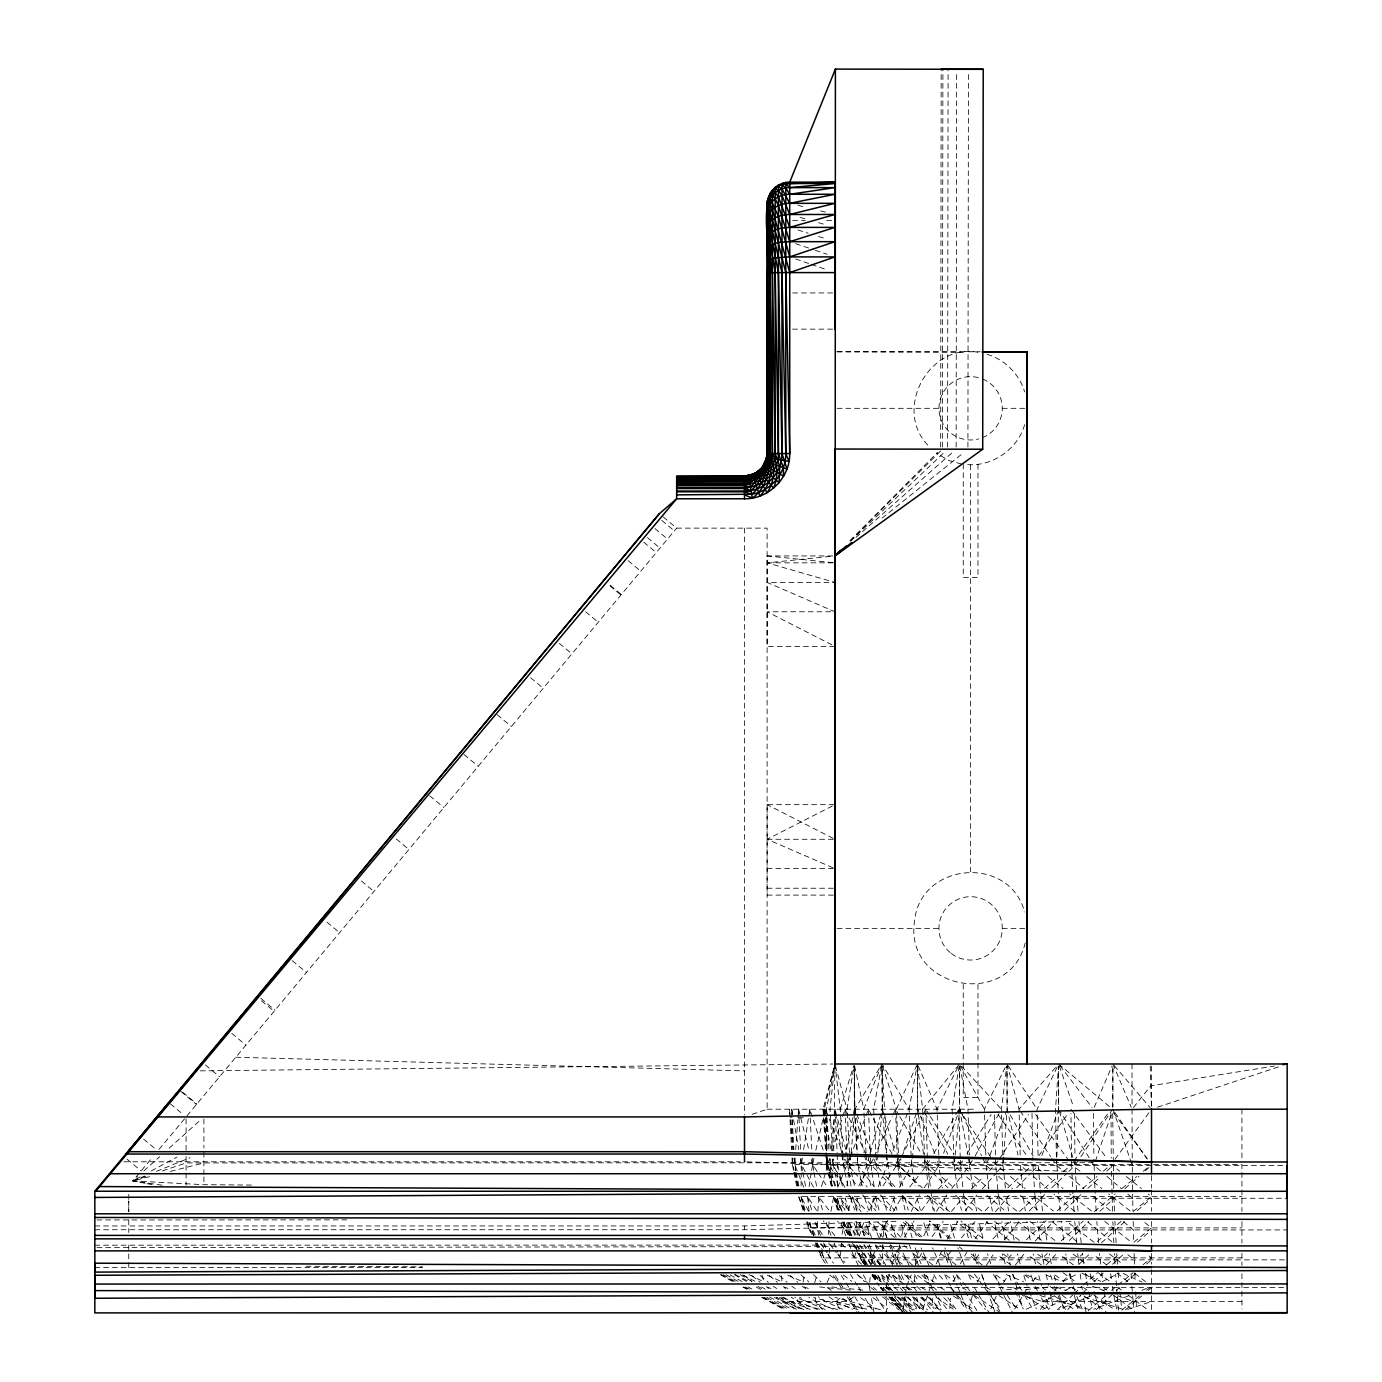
<?xml version="1.0" encoding="UTF-8"?>
<svg xmlns="http://www.w3.org/2000/svg" width="1382" height="1382" viewBox="0 0 1382 1382"><rect width="100%" height="100%" fill="white"/><g stroke="black" fill="none" stroke-linecap="round" stroke-linejoin="round"><path stroke-width="0.75" stroke-dasharray="5 3.75" d="M128.751 1211.738L128.751 1201.476M128.751 1199.438L128.751 1193.288M752.033 1114.358L767.114 1109.21L767.114 528.131L676.662 528.131L660.924 515.02M940.658 447.06L941.177 69.29M942.386 447.06L942.904 69.29M947.586 447.06L948.104 69.29M956.137 447.06L956.655 73.592M967.918 447.06L968.437 73.592M831.187 1185.929L826.453 1165.389L826.471 1152.899M833.709 1150.826L834.953 1063.985L826.54 1109.21L826.471 1150.826L823.085 1109.21L834.953 1063.985L840.256 1109.21L842.726 1152.899M1112.648 1107.068L1112.89 1066.144L1112.976 1107.068M801.094 1185.911L801.249 1173.042M801.284 1170.899L801.042 1158.099M837.527 1185.929L837.285 1154.989M856.564 1221.481L856.339 1229.928L857.928 1235.905M856.84 1210.926L857.168 1198.263L861.211 1210.131M837.907 1185.929L833.277 1165.389L833.467 1159.152M882.943 1244.888L882.355 1259.866L883.426 1263.822M883.288 1236.337L883.547 1229.928L886.017 1221.999M1058.042 1187.984L1056.764 1159.152M1056.85 1157.062L1058.664 1109.21L1058.629 1066.144M817.47 1221.636L817.194 1227.89L818.973 1235.888M817.919 1211.219L818.541 1196.622L829.926 1211.427M914.314 1281.2L914.677 1274.809M915.281 1264.133L915.523 1259.866L919.617 1247.877M795.065 1158.099L795.393 1170.502M795.687 1149.599L797.811 1119.835M797.967 1117.71L798.571 1109.21L808.902 1150.152M1003.608 1157.062L1003.004 1165.389L1005.388 1187.984M1003.764 1154.989L1007.115 1109.21L1006.994 1066.144L1007.115 1109.21L1017.964 1154.989M843.676 1263.373L840.308 1257.879L841.431 1242.884M842.07 1234.316L844.488 1222.016M949.745 1308.529L950.557 1298.061M846.993 1185.929L851.001 1154.989M851.174 1152.899L854.75 1109.21L854.266 1066.144M830.444 1159.152L829.874 1165.389L832.465 1185.929M831.187 1150.826L834.953 1109.21L846.769 1152.899M957.329 1187.984L954.167 1165.389L954.997 1157.062M955.187 1154.989L959.678 1109.21L959.471 1066.144L959.678 1109.21L967.97 1154.989M880.524 1185.929L876.516 1165.389L877.622 1154.989M877.829 1152.899L882.424 1109.21L881.992 1066.144L884.549 1109.21M869.658 1282.22L870.556 1274.1M871.662 1263.977L872.336 1257.879L876.758 1245.89M1002.727 1154.989L1001.466 1109.21L1006.735 1066.04M905.02 1296.437L902.601 1312.71L892.772 1296.852M905.331 1294.416L906.54 1286.279L911.274 1274.912M802.337 1158.099L801.37 1164.473L802.527 1170.502M803.633 1149.599L809.817 1109.21L823.223 1150.152M809.126 1186.585L811.286 1172.506M811.597 1170.502L813.946 1158.341M849.464 1152.899L847.028 1109.21L853.903 1066.04M959.125 1066.04L952.129 1109.21L953.805 1154.989M869.399 1221.481L868.432 1234.195M871.196 1210.926L873.338 1198.263L877.173 1210.131M881.595 1066.04L873.666 1109.21L875.894 1152.899M829.01 1221.636L828.319 1234.316M830.962 1211.219L833.692 1196.622L846.043 1210.684M803.063 1282.151L804.272 1275.862M899.837 1245.89L897.16 1259.866L897.609 1264.133M901.755 1235.905L902.895 1229.928L907.093 1220.617M847.926 1185.929L843.435 1165.389L844.644 1159.152M845.058 1157.062L854.318 1109.21L854.231 1063.985L854.888 1109.21L857.237 1152.899M932.418 1281.667L933.731 1275.707M936.34 1263.822L941.747 1250.503M858.377 1265.463L854.456 1257.879L857.134 1245.89M859.379 1235.888L863.888 1222.016M815.846 1150.152L825.348 1109.21L844.247 1156.579M826.73 1150.826L824.242 1109.21L834.953 1063.985L829.995 1109.21L832.43 1150.826M968.972 1308.858L973.429 1291.462M889.438 1274.1L886.207 1286.279L886.346 1294.416M892.116 1263.977L895.64 1254.13M860.744 1185.929L869.589 1154.989M870.159 1152.899L882.182 1109.21L881.992 1066.144M821.478 1186.585L825.572 1172.506M826.16 1170.502L829.822 1158.341M832.344 1150.152L844.989 1109.21L867.17 1156.855M814.689 1282.565L817.021 1275.033M840.256 1109.21L853.592 1066.04M889.732 1210.131L895.45 1194.618M848.323 1210.304L852.815 1196.622L867.395 1211.513M902.653 1185.929L898.974 1165.389L900.978 1159.377M903.655 1151.344L917.648 1109.21L917.389 1063.985L909.08 1109.21L892.737 1151.344M1095.339 1161.381L1111.629 1113.218M1024.615 424.689C1017.705 449.236 992.345 466.84 966.916 464.594M1025.219 942.99C1009.171 1009.706 903.707 989.08 914.573 920.982C920.205 862.005 1009.586 854.612 1024.615 911.982M923.021 1308.789L928.341 1293.137M929.015 1291.168L930.345 1287.264M923.694 1235.905L931.157 1220.617M935.718 1170.571L940.676 1161.381M943.612 1153.348L959.73 1109.21L981.566 1155.697M1041.924 1155.352L1058.059 1111.214M879.712 1237.892L883.409 1227.89L887.797 1220.531M988.769 1187.984L986.126 1165.389L989.149 1157.356M989.892 1155.352L1006.476 1111.214M953.615 1281.667L955.878 1275.707M960.386 1263.822L967.383 1251.056M849.671 1158.548L837.717 1187.173M850.414 1156.579L868.483 1109.21L893.532 1156.855M883.184 1175.063L889.628 1159.377M866.065 1152.899L863.767 1109.21L881.18 1065.954M915.212 1265.463L922.917 1250.831M878.261 1186.654L882.372 1176.998M827.127 1282.565L830.34 1275.033M990.79 1308.858L998.305 1291.462M1094.233 1107.241L1112.061 1065.954M873.286 1158.755L866.739 1171.625M874.132 1156.855L892.098 1116.829M892.962 1114.928L895.536 1109.21L898.732 1114.738M911.274 1211.306L919.462 1194.808M898.404 1152.899L896.365 1109.21L916.508 1065.885M869.347 1210.304L875.704 1196.622L890.854 1210.839M1038.055 1154.989L1037.087 1109.21L1057.731 1065.885M947.206 1239.274L957.951 1221.135M938.81 1154.989L937.013 1109.21L958.521 1065.885M985.815 1154.989L984.416 1109.21L1006.044 1065.885M900.477 1158.755L892.703 1171.625M901.444 1156.855L921.898 1116.829M922.882 1114.928L925.802 1109.21L929.153 1114.566M896.607 1252.265L900.425 1244.767M904.26 1237.253L914.038 1220.945M977.385 1282.064L981.341 1274.653M986.282 1265.411L993.002 1254.873M899.475 1187.311L905.521 1176.341M906.523 1174.527L911.567 1165.389L917.734 1109.21L917.389 1063.985L922.64 1109.21L924.558 1154.989M858.775 1185.911L865.737 1173.404M964.688 1171.971L974.051 1157.891M975.105 1156.026L1000.413 1111.093M929.671 1160.794L922.468 1170.899M933.835 1153.417L954.72 1116.587M955.774 1114.738L958.901 1109.21L962.459 1114.566M936.564 1211.306L946.722 1194.981M893.29 1211.34L902.066 1196.622L918.27 1210.839M1014.699 1309.134L1027.638 1287.609M962.615 1160.915L954.927 1170.606M967.003 1153.78L991.136 1114.566M975.07 1238.721L987.387 1221.584M932.021 1236.7L943.198 1221.308M998.011 1160.915L989.598 1170.606M999.186 1159.135L1028.433 1114.566M1068.891 1171.366L1075.11 1165.389L1079.808 1158.375M1080.983 1156.613L1112.631 1109.21L1113.771 1192.096M924.109 1187.881L934.56 1172.316M882.994 1185.911L891.476 1173.404M1003.505 1282.41L1008.238 1275.465M1015.338 1265.066L1024.373 1253.56M1038.832 1155.836L1067.37 1114.393M965.379 1210.58L976.815 1195.136M1074.039 1161.018L1108.502 1112.665M921.552 1210.511L931.572 1196.622L930.812 1190.593M1115.049 1159.291L1148.978 1112.665M1004.265 1239.896L1019.07 1221.999M1040.473 1309.359L1053.222 1292.619M1054.501 1290.961L1057.057 1287.609L1058.854 1293.397M951.075 1251.228L945.927 1257.879L948.328 1263.753M961.354 1237.892L974.949 1221.636M951.852 1188.399L963.409 1173.612M909.719 1186.983L921.207 1172.506M1133.378 1107.535L1150.809 1085.803L1274.377 1066.04M922.64 1109.21L959.453 1063.985L1001.466 1109.21M995.558 1211.599L1009.361 1195.275M1032.993 1281.079L1038.331 1274.549M1046.364 1264.755L1056.228 1253.871M145.11 1183.286L132.81 1180.884L152.763 1156.924M159.016 1149.427L676.662 528.131M951.455 1211.427L963.824 1196.622L963.15 1190.196M1035.343 1240.95L1054.086 1220.876M1020.158 1154.989L1019.052 1109.21L1057.213 1065.608M982.326 1188.866L996.111 1173.214M997.493 1171.642L1003.004 1165.389L1002.779 1157.062M978.888 1254.735L976.089 1257.879L978.197 1263.977M992.915 1238.946L1008.86 1221.93M938.43 1188.969L949.434 1176.721M1067.75 1309.566L1080.638 1295.452M1082.071 1293.88L1087.789 1287.609M1029.262 1210.926L1045.569 1193.772M985.228 1210.684L998.443 1196.622L995.679 1164.473L994.522 1113.46M1062.879 1281.442L1070.169 1273.738L1072.294 1282.151M1078.91 1264.478L1089.379 1254.165M1016.582 1187.794L1031.041 1172.869M1032.492 1171.366L1038.262 1165.389L1040.076 1187.984M1069.392 1240.397L1088.981 1221.291M850.051 540.69L937.635 452.26M971.408 1188.969L983.535 1176.721M1011.434 1254.891L1008.445 1257.879L1010.173 1263.977M1026.325 1239.879L1046.139 1220.772M850.085 540.915L942.386 449.219M1064.727 1210.321L1081.605 1193.979M1019.622 1211.513L1038.176 1193.823M1057.455 1309.773L1072.657 1295.089M1074.177 1293.621L1081.778 1286.279L1083.108 1294.416M1051.788 1187.794L1067.336 1172.869M1096.168 1309.756L1114.773 1292.032M1116.311 1290.563L1119.42 1287.609M850.586 541.122L944.459 452.173M1093.974 1281.77L1103.233 1272.995M1112.51 1264.236L1123.393 1254.424M1101.575 1242.746L1124.758 1221.653M1007.841 1187.864L1023.492 1173.249M1025.064 1171.781L1032.89 1164.473L1041.233 1171.176M1099.899 1211.219L1118.625 1194.152M1043.963 1264.219L1042.598 1257.879L1047.262 1253.595M1061.238 1240.742L1083.194 1221.083M1087.893 1188.261L1100.469 1176.825M1106.757 1171.107L1113.046 1165.389M162.074 1185.186L132.81 1180.884L137.544 1176.618M143.866 1170.934L159.656 1156.717M169.14 1148.2L200.736 1119.783M1057.213 1210.839L1076.198 1193.944M855.959 537.443L952.906 452.052M1044.533 1188.244L1057.265 1177.049M1063.622 1171.47L1071.586 1164.473L1070.998 1113.46M1124.896 1188.675L1138.975 1176.341M1145.246 1170.865L1151.5 1165.389M1137.334 1210.649L1151.5 1198.263M1137.438 1242.176L1151.5 1229.928M1105.237 1296.022L1086.097 1312.71L1083.436 1296.437M1111.629 1290.443L1114.825 1287.661M1083.333 1284.932L1097.394 1272.753M1106.775 1264.651L1119.403 1253.975M1125.829 1282.064L1135.451 1273.738M1146.68 1264.029L1151.5 1259.866M1078.91 1263.977L1078.133 1257.879L1082.901 1253.802M1097.204 1241.52L1121.458 1221.083M1125.345 1309.929L1141.687 1295.971M1148.235 1290.391L1151.5 1287.609M1094.406 1211.582L1115.291 1193.944M1082.572 1188.589L1096.928 1176.531M1103.32 1171.176L1111.283 1164.473L1119.662 1171.176M1121.873 1188.589L1136.695 1176.531M1143.277 1171.176L1148.2 1167.151M1133.136 1211.582L1151.5 1196.622L1148.148 1193.944M1133.845 1242.228L1151.5 1227.89L1143.277 1221.377M1118.09 1284.932L1133.119 1272.753M1143.139 1264.651L1151.5 1257.879L1146.49 1253.975M882.079 518.112L962.857 453.261M1121.873 1310.067L1139.977 1295.521M1146.559 1290.235L1149.859 1287.592M829.027 1296.852L835.92 1301.533L840.688 1297.733M853.523 1296.955L847.114 1301.533L784.043 1301.533L776.598 1297.733M251.386 1185.065L203.897 1184.702L132.81 1180.884L140.152 1176.911M151.174 1170.969L176.896 1157.114M1063.345 1281.373L1078.115 1273.444M767.114 868.622L834.953 868.622L767.114 839.271L834.953 804.67L767.114 804.67L767.114 895.104L834.953 895.104M1054.276 1295.832L1026.29 1309.272M1065.712 1290.132L1071.43 1287.281M1102.214 1281.615L1119.282 1273.15M1091.625 1295.625L1058.906 1309.514M1102.871 1290.563L1110.368 1287.178M1042.788 1309.272L1060.564 1301.533L1088.722 1309.359M1128.351 1295.936L1093.663 1309.22M1141.86 1290.339L1149.565 1287.126M149.532 1176.652L132.81 1180.884L144.661 1176.099M156.494 1171.314L190.077 1157.736M132.81 1180.884L146.613 1176.237M162.402 1170.917L186.086 1162.936L1093.317 1162.711M1157.58 1107.189L1281.097 1066.023M1127.591 1309.428L1151.5 1301.533M170.435 1171.383L203.897 1162.936M977.99 352.255C928.687 343.082 892.979 409.711 928.203 445.505M1028.847 1287.091L1003.798 1290.097L1001.466 1286.625M1048.005 1287.039L1021.54 1290.097L1019.501 1286.625M832.828 555.944L767.114 555.944L767.114 646.396L834.953 646.396L767.114 611.777L834.953 611.777L767.114 582.427L834.953 582.427L767.114 562.837L832.828 556.151M94.84 1225.955L744.501 1225.955L899.544 1221.308M798.33 1117.848L804.79 1117.693M94.84 1229.738L744.501 1229.738L1073.969 1221.36M200.269 1070.843L832.793 1064.019M96.999 1247.67L909.84 1246.46M792.646 220.602L805.412 220.602M826.678 220.602L833.07 220.602M792.646 292.949L833.07 292.949M792.56 329.141L832.845 329.141M837.077 351.771L980.149 351.771M837.077 408.312L938.948 408.312A31.648 31.648 0 0 0 978.802 438.889M1002.261 408.312L1025.064 408.312M767.114 562.837L834.953 562.837L767.114 555.944M767.114 839.271L834.953 839.271L767.114 804.67M767.114 888.229L834.953 888.229M837.077 928.358L938.948 928.358M1002.261 928.358L1025.064 928.358M767.114 1109.21L976.331 1109.21M123.879 1161.796L740.199 1161.796M792.024 1158.099L792.352 1164.473L1149.375 1164.473M1153.659 1164.473L1241.934 1164.473L1241.934 1211.427M825.71 1152.899L826.453 1165.389L1285.018 1165.389M803.063 1210.304L798.744 1196.622L1241.934 1196.622M838.39 1210.131L834.02 1198.263L1287.16 1198.263M96.947 1219.943L346.64 1219.857M806.76 1222.016L808.608 1227.89L1241.934 1227.89M842.744 1221.999L845.663 1229.928L1287.16 1229.928M94.84 1245.182L853.627 1245.096M1241.934 1257.879L821.806 1257.879L820.148 1254.13M856.339 1250.503L861.193 1259.866L1285.018 1259.866M94.84 1267.484L422.408 1267.484M883.184 1290.736L880.369 1287.609L1287.16 1287.609M1241.934 1301.533L1042.823 1301.533L1022.283 1295.521M837.077 351.788L963.237 352.255M306.165 1266.257L422.616 1266.845M235.838 1057.23L744.501 1070.895M746.66 1161.847L1067.509 1171.245M831.791 1286.953L863.128 1290.097L859.846 1287.592M819.647 1286.953L850.241 1290.097L846.803 1287.592M147.148 1183.683L153.298 1184.875M961.423 463.989L948.985 460.534L936.201 453.158M880.265 1309.67L834.883 1297.387M797.95 205.348L806.172 207.369M820.562 210.928L826.73 212.448M839.34 1308.996L835.92 1301.533L868.812 1309.67M857.963 1309.67L813.601 1297.387M837.665 1309.514L806.57 1301.533L794.736 1297.197M781.607 1297.145L790.763 1301.533L820.718 1309.514M800.005 217.406L806.172 219.168M818.507 222.692L824.674 224.454M1040.024 1295.521L1060.564 1301.533L1065.487 1309.514M1122.564 1309.186L1080.43 1295.746M797.95 229.982L808.228 233.23M818.507 236.477L824.674 238.43M795.617 243.664L813.324 249.624M815.276 250.28L827.075 254.253M986.99 354.293C1004.783 359.493 1019.432 374.142 1024.615 391.918M804.307 1287.022L808.384 1288.404M795.617 258.952L809.386 263.737M811.355 264.411L825.106 269.196M787.999 1288.404L782.091 1286.331L785.598 1288.508M1056.142 1287.057L1066.265 1290.667M771.07 1288.508L765.162 1286.331L768.824 1288.508M1104.27 1290.667L1092.73 1286.331L1094.665 1293.932M1117.744 1295.746L1133.154 1301.533L1134.536 1312.71M803.909 1309.514L784.043 1301.533L776.598 1297.197M1006.079 1274.549L1023.492 1281.615M783.456 1297.197L790.763 1301.533L810.267 1309.514M1026.187 1274.86L1042.149 1281.408M1045.794 1274.86L1061.531 1281.408M817.384 1309.514L798.278 1301.533L791.126 1297.197M825.227 1309.514L806.57 1301.533L799.573 1297.197M1081.899 1273.219L1100.867 1281.408M787.861 1275.206L803.65 1282.047M833.225 1309.272L815.622 1301.533L808.816 1297.197M1123.117 1273.478L1142.033 1282.047M842.502 1309.272L825.417 1301.533L818.299 1296.852M767.338 1275.206L782.385 1282.047M835.92 1301.533L852.469 1309.272M749.079 1274.67L763.935 1281.84M862.489 1308.996L847.114 1301.533L840.481 1296.852M742.583 1275.033L755.747 1281.615M735.086 1274.429L748.422 1281.373M720.316 1274.688L733.462 1281.874M742.86 1287.022L746.608 1289.078M761.637 1297.301L784.181 1309.635M721.249 1274.688L734.378 1281.874M743.758 1287.022L747.507 1289.078M762.501 1297.301L784.993 1309.635M723.149 1274.688L736.209 1281.874M745.554 1287.022L749.286 1289.078M764.211 1297.301L786.6 1309.635M725.982 1274.688L738.955 1281.874M748.232 1287.022L751.946 1289.078M766.768 1297.301L789.018 1309.635M730.059 1274.86L743.222 1282.22M769.549 1296.938L792.111 1309.566M734.447 1274.688L747.178 1281.874M756.265 1287.022L761.707 1290.097M774.438 1297.301L796.239 1309.635M740.061 1274.688L752.62 1281.874M761.586 1287.022L765.162 1289.078M779.5 1297.301L801.024 1309.635M757.958 1286.331L761.689 1288.508M773.212 1286.331L776.788 1288.508M796.395 1309.359L784.043 1301.533L781.642 1298.164M791.782 1286.331L795.186 1288.508M802.268 1286.331L805.827 1288.663M990.376 1289.89L986.903 1287.609L1000.568 1312.71M999.031 1295.59L1019.812 1309.29M966.018 1289.89L962.563 1287.609L978.249 1312.71M974.656 1295.59L998.841 1311.57M1013.559 1287.609L1017.152 1289.993M1026.118 1295.971L1045.846 1309.134M944.424 1289.993L940.866 1287.609L943.198 1290.961M953.321 1295.971L972.911 1309.134M1042.149 1287.609L1045.656 1289.993M1054.38 1295.971L1073.607 1309.134M925.577 1289.993L922.139 1287.609L924.679 1290.961M935.925 1297.162L953.183 1309.134M827.179 1287.506L832.171 1291.013M1075.628 1289.993L1072.277 1287.609L1073.797 1293.397M1084.024 1295.971L1105.825 1311.518M908.216 1287.471L911.602 1289.872M921.725 1297.093L941.971 1311.518M790.763 1301.533L801.18 1308.996M1083.54 1287.54L1087.029 1290.045M1094.043 1295.089L1113.322 1308.944M1037.623 1254.13L1051.115 1264.064M1063.052 1272.701L1074.971 1281.339M1010.778 1264.91L997.199 1254.649M1024.718 1274.999L1033.442 1281.304M982.222 1264.91L968.851 1254.649M996.146 1274.999L1004.852 1281.304M910.064 1290.114L906.609 1287.609L909.321 1290.961M920.447 1297.646L935.994 1308.944M1050.216 1286.538L1055.347 1290.287M1062.171 1295.262L1080.966 1308.979M829.649 1275.033L838.218 1281.304M860.537 1297.646L875.981 1308.944M1041.302 1264.91L1027.724 1254.649M1055.071 1274.999L1063.674 1281.304M956.05 1264.91L942.783 1254.424M969.767 1274.999L978.335 1281.304M902.204 1264.115L889.075 1253.595M917.458 1275.327L929.309 1284.051M1073.14 1254.13L1086.459 1264.064M1098.103 1272.701L1109.763 1281.339M887.9 1287.54L891.269 1290.045M901.409 1297.612L916.612 1308.944M1054.863 1240.38L1029.953 1221.377M1073.365 1264.91L1059.977 1254.649M1085.095 1273.738L1095.149 1281.304M1019.346 1240.38L994.625 1221.377M1118.09 1287.54L1121.424 1290.045M1128.109 1295.089L1146.49 1308.944M1103.51 1287.609L1106.844 1290.114M1113.495 1295.141L1131.772 1308.944M932.625 1264.91L919.652 1254.165M945.927 1274.999L954.236 1281.304M1094.026 1242.228L1066.818 1221.377M1109.452 1253.975L1122.979 1264.34M982.757 1238.324L960.922 1221.083M1003.315 1253.975L1008.445 1257.879L1007.685 1253.889M843.417 1275.033L851.623 1281.304M872.992 1297.646L887.78 1308.944M1134.726 1273.375L1146.473 1282.41M897.954 1290.252L894.534 1287.609L897.212 1290.736M906.488 1296.852L923.539 1310.067M1091.383 1210.943L1069.668 1193.944M1104.754 1221.377L1131.461 1242.228M1034.565 1190.196L1034.997 1196.622L1053.412 1210.943M1041.544 1240.328L1018.188 1221.653M1009.292 1240.328L986.212 1221.653M951.058 1238.324L929.602 1220.772M971.08 1253.975L976.089 1257.879L975.156 1253.889M1106.844 1265.152L1093.525 1254.649M1116.932 1273.064L1128.697 1282.323M1016.686 1210.943L998.443 1196.622L1000.447 1211.219M1076.993 1241.641L1050.856 1220.686M977.385 1239.032L956.551 1221.653M1130.113 1210.943L1108.64 1193.944M870.885 1287.592L874.219 1290.235M882.562 1296.852L899.267 1310.067M1079.998 1171.176L1071.586 1164.473L1071.862 1170.899M1086.736 1176.531L1101.903 1188.589M912.569 1265.152L896.711 1250.883M924.212 1274.394L934.215 1282.323M743.723 1275.033L751.635 1281.304M1126.365 1176.531L1141.446 1188.589M1047.936 1176.531L1062.983 1188.589M981.652 1210.943L963.824 1196.622L966.277 1211.219M858.412 1275.465L866.704 1282.116M873.338 1287.437L876.654 1290.097M884.946 1296.748L901.513 1310.05M751.86 1275.569L760.169 1282.289M1111.819 1241.641L1086.097 1220.686M1127.867 1254.649L1134.294 1259.866L1134.467 1264.133M949.607 1239.032L929.222 1221.291M959.229 1246.84L962.425 1249.449M920.257 1237.011L901.461 1220.772M941.125 1253.975L945.927 1257.879L943.198 1247.894M1003.868 1171.176L995.679 1164.473L993.295 1160.915M1010.415 1176.531L1025.168 1188.589M1074.833 1211.461L1053.948 1194.152M1020.348 1195.516L1039.575 1211.461M807.33 1308.996L798.278 1301.533L796.654 1297.733M760.186 1275.569L768.323 1282.289M1110.212 1210.649L1090.467 1194.152M1123.445 1221.653L1133.378 1229.928L1133.776 1242.746M986.869 1195.395L1004.921 1210.649M880.472 1264.651L869.364 1254.891M893.515 1275.465L904.916 1284.932M661.771 520.392L674.381 530.878M654.947 528.58L667.541 539.084M647.432 537.615L660.026 548.118M643.684 542.107L656.277 552.593M628.188 560.695L640.799 571.198M610.308 585.363L621.33 594.554M609.928 585.83L620.95 595.02M585.64 611.76L598.233 622.263M559.313 643.373L571.906 653.876M530.653 677.767L543.247 688.271M497.192 714.719L511.375 726.517M464.041 754.52L478.207 766.336M949.503 1211.582L931.572 1196.622L934.422 1211.219M429.681 795.756L443.847 807.554M396.306 839.012L408.899 849.515M361.358 880.956L373.952 891.459M326.998 922.191L339.609 932.677M292.258 960.68L306.441 972.496M260.853 998.391L275.018 1010.19M261.492 1000.81L274.085 1011.313M231.727 1033.339L245.892 1045.155M205.4 1064.935L219.565 1076.751M182.683 1092.195L196.866 1103.993M180.731 1091.348L196.469 1104.477M170.332 1103.821L182.942 1114.307M143.607 1139.096L154.629 1148.269M126.971 1159.066L141.137 1170.882M1058.629 1063.985L1111.007 1107.846M889.196 1290.252L886.069 1287.609L888.816 1290.736M897.056 1296.852L912.742 1310.067M968.35 1171.176L960.421 1164.473L958.192 1160.915M974.69 1176.531L988.942 1188.589M894.223 1264.029L880.559 1250.399M907.352 1275.12L915.558 1282.064M872.128 1274.342L880.23 1281.2M886.726 1286.677L891.58 1290.788M899.682 1297.646L914.279 1309.981M769.359 1275.569L777.323 1282.289M1051.84 1158.375L1056.522 1165.389L1062.983 1170.865M1069.461 1176.341L1084.006 1188.675M921.915 1236.717L905.055 1220.876M1100.435 1170.865L1093.974 1165.389L1059.804 1111.024M1106.878 1176.341L1121.389 1188.675M1127.85 1194.152L1132.687 1198.263L1132.964 1210.926M955.688 1195.275L973.291 1210.649M1026.791 1170.865L1020.4 1165.389L1022.507 1187.984M1033.183 1176.341L1047.556 1188.675M894.534 1237.426L877.587 1221.93M904.07 1245.614L907.248 1248.343M913.606 1253.802L918.374 1257.879L921.068 1263.753M779.396 1275.569L787.135 1282.289M982.481 1157.632L986.126 1165.389L992.345 1170.865M998.564 1176.341L1012.574 1188.675M935.459 1171.47L927.581 1164.473L925.439 1160.794M941.764 1177.049L954.375 1188.244M927.408 1195.275L944.182 1210.649M851.658 1254.735L862.385 1264.979M873.51 1274.912L881.44 1282.012M790.245 1275.569L797.76 1282.289M888.125 1274.549L896.002 1281.615M902.308 1287.281L905.469 1290.097M913.364 1297.162L927.547 1309.894M900.667 1237.045L885.758 1221.999M880.904 1264.029L872.318 1254.873M892.997 1275.12L900.563 1282.064M952.077 1161.64L954.167 1165.389L960.404 1171.107M966.623 1176.825L979.078 1188.261M868.915 1235.024L855.665 1221.636M879.764 1245.027L887.52 1252.178M800.99 1274.74L808.816 1281.978M884.29 1290.391L881.319 1287.609L884.135 1290.736M891.736 1297.37L908.112 1312.71M905.279 1171.781L897.54 1164.473L894.534 1158.755M906.817 1173.249L922.295 1187.864M902.152 1195.136L918.564 1211.219M904.674 1274.791L915.368 1285.001M916.888 1286.452L921.466 1290.84M927.581 1296.662L941.332 1309.791M813.428 1274.74L820.977 1281.978M931.123 1171.366L924.99 1165.389L923.902 1157.062M932.66 1172.869L948.017 1187.794M882.925 1237.408L868.777 1221.584M890.578 1244.888L895.191 1249.38M837.734 1254.545L844.868 1262.371M857.03 1274.325L864.648 1281.788M849.999 1235.387L837.509 1221.308M863.404 1248.879L860.416 1245.89L864.251 1259.866L867.464 1265.411M871.593 1264.236L861.245 1251.056M881.63 1274.463L888.799 1281.77M880.42 1194.981L894.724 1210.321M876.689 1170.606L870.712 1164.473L868.051 1158.755M882.649 1176.721L893.1 1187.432M921.759 1275.033L927.633 1281.062M933.506 1287.091L936.46 1290.097M943.802 1297.646L955.567 1309.704M897.212 1159.377L898.974 1165.389L904.674 1171.366M906.091 1172.869L918.892 1186.309M880.369 1287.609L883.288 1290.736M889.144 1297.024L900.839 1309.566M866.013 1234.644L855.821 1221.135M876.188 1245.683L879.107 1248.827M939.311 1275.292L944.942 1281.529M950.557 1287.765L956.189 1294.001M957.588 1295.556L973.066 1312.71M888.816 1297.024L900.079 1309.566M889.732 1297.024L903.759 1312.71M886 1290.736L883.219 1287.609L885.845 1290.961M891.58 1297.024L905.504 1312.71M834.849 1235.784L823.344 1220.945M841.845 1243.679L846.043 1248.412M862.506 1194.808L875.963 1210.926M853.074 1170.899L847.408 1164.473L845.041 1158.548M854.473 1172.506L867.222 1186.983M894.327 1297.024L905.348 1309.566M892.565 1290.736L889.835 1287.609L892.081 1291.185M897.989 1297.024L911.567 1312.71M874.201 1159.377L876.516 1165.389L884.618 1174.786M885.966 1176.341L895.415 1187.311M866.428 1264.755L857.03 1250.503M874.841 1274.549L880.455 1281.079M1114.289 1065.608L1150.118 1107.604M902.532 1297.024L913.208 1309.566M822.342 1309.514L815.622 1301.533L815.104 1297.733M900.131 1287.609L902.74 1290.736M907.957 1297.024L918.408 1309.566M957.311 1275.569L965.327 1285.26M966.657 1286.867L971.995 1293.327M973.325 1294.951L985.349 1309.48M914.746 1297.646L926.959 1312.71M856.132 1234.903L847.097 1220.617M864.216 1244.888L866.929 1248.222M913.951 1287.609L916.594 1290.961M921.846 1297.646L933.679 1312.71M891.096 1297.646L900.269 1309.359M848.686 1194.618L860.986 1211.599M833.173 1171.245L827.922 1164.473L825.918 1158.341M834.469 1172.938L844.955 1186.464M1059.908 1065.66L1092.091 1107.535M822.342 1234.558L813.376 1220.531M830.029 1244.56L836.456 1252.887M865.426 1175.253L857.911 1165.389L857.255 1154.989L857.911 1165.389L862.195 1185.929M866.669 1176.894L874.167 1186.758M929.758 1297.646L941.177 1312.71M974.465 1274.187L983.241 1285.916M984.502 1287.592L989.512 1294.295M990.773 1295.971L1000.81 1309.359M1048.696 1309.514L1039.938 1295.832M1113.495 1112.665L1147.699 1159.291M1070.946 1109.21L1106.239 1157.563M931.105 1287.609L933.558 1290.961M938.43 1297.646L949.417 1312.71M855.441 1245.89L861.193 1259.866L864.959 1265.066M872.508 1275.465L877.553 1282.41M1035.654 1114.393L1069.098 1161.018M947.862 1297.646L956.033 1309.359M998.046 1114.393L1026.878 1155.836M1115.067 1112.717L1146.645 1158.375M861.193 1259.866L864.787 1265.066M871.973 1275.465L879.177 1285.865M865.788 1265.066L857.376 1250.503M872.958 1275.465L877.743 1282.41M850.362 1235.197L843.556 1221.999M857.617 1245.769L860.036 1249.293M867.81 1265.066L861.366 1254.251M874.927 1275.465L879.66 1282.41M870.815 1265.066L862.541 1250.503M877.846 1275.465L882.545 1282.41M993.312 1274.446L1000.309 1284.88M1007.305 1295.314L1016.616 1309.238M1008.152 1065.729L1037.087 1109.21M1020.227 1110.973L1050.666 1156.613M963.651 1116.345L992.121 1159.135M874.806 1265.066L866.652 1250.503M881.751 1275.465L888.678 1285.865M951.369 1287.609L965.603 1309.134M848.842 1210.58L840.688 1198.263L844.955 1210.131M863.301 1274.912L871.541 1289.803M876.188 1296.852L886.657 1312.71L886.38 1296.437M817.211 1171.625L812.512 1164.473L810.958 1158.341M818.386 1173.404L826.626 1185.911M879.764 1265.066L873.597 1254.251M886.588 1275.465L893.394 1285.865M825.261 1263.2L821.806 1257.879L816.641 1243.886M833.329 1275.569L842.554 1289.717M847.183 1296.8L857.548 1312.71M841.863 1154.989L843.435 1165.389L846.803 1170.571M847.926 1172.316L856.892 1186.153M809.075 1211.219L807.589 1196.622L816.589 1210.511M827.317 1263.2L820.062 1250.382M835.333 1275.569L844.506 1289.717M849.084 1296.8L859.397 1312.71M815.294 1234.938L808.505 1222.016M820.977 1243.765L826.661 1252.593M827.801 1254.355L833.432 1263.2M885.689 1265.066L879.66 1254.251M892.357 1275.465L899.026 1285.865M841.31 1275.569L850.31 1289.717M854.802 1296.8L864.925 1312.71M930.259 1116.345L953.718 1153.78M892.547 1265.066L884.912 1250.503M899.043 1275.465L903.362 1282.41M893.204 1292.982L903.258 1309.134M888.384 1289.803L880.662 1274.912M850.431 1274.342L857.168 1285.295M858.308 1287.126L860.554 1290.788M865.046 1298.095L874.046 1312.71L871.075 1296.437M900.304 1265.066L894.603 1254.251M906.609 1275.465L910.807 1282.41M1012.315 1274.446L1018.465 1284.88M1024.615 1295.314L1032.82 1309.238M974.414 1287.609L989.132 1312.71M909.149 1265.411L901.807 1250.503M914.556 1274.653L918.892 1282.064M899.803 1116.587L921.172 1153.417M872.837 1274.653L877.138 1282.064M906.54 1286.279L908.561 1289.803M912.604 1296.852L919.669 1309.186M918.65 1265.411L911.584 1250.503M923.832 1274.653L930.069 1285.761M924.748 1112.959L947.862 1154.16M1010.225 1114.825L1033.08 1156.026M960.49 1065.885L984.416 1109.21M843.59 1221.999L845.663 1229.928L848.755 1235.543M853.938 1244.888L856.011 1248.637M928.946 1265.411L921.138 1247.877M933.921 1274.653L937.894 1282.064M842.104 1211.306L835.125 1198.263L839.479 1210.131M813.497 1187.173L801.37 1164.473L800.264 1158.099M832.275 1159.152L833.277 1165.389L838.097 1174.527M839.064 1176.341L844.834 1187.311M845.663 1229.928L848.565 1235.543M852.452 1243.023L855.372 1248.637M804.531 1211.219L800.973 1196.622L808.608 1211.34M849.636 1235.543L843.832 1221.999M854.473 1244.888L856.408 1248.637M851.761 1235.543L845.991 1221.999M856.564 1244.888L860.399 1252.368M940.036 1265.411L932.625 1247.877M944.752 1274.653L950.419 1285.761M807.071 1221.636L812.426 1235.387M816.244 1242.884L819.094 1248.516M1035.118 1286.331L1038.97 1293.932M854.94 1235.543L849.239 1221.999M859.69 1244.888L861.591 1248.637M999.963 1287.609L1012.557 1312.71M859.155 1235.543L853.54 1221.999M863.836 1244.888L865.719 1248.637M1082.192 1308.996L1076.578 1295.832M864.406 1235.543L858.878 1221.999M869.002 1244.888L872.681 1252.368M876.033 1265.463L867.861 1245.89M951.87 1265.411L944.873 1247.877M956.327 1274.653L961.665 1285.761M871.558 1237.408L865.253 1221.999M875.152 1244.888L878.762 1252.368M878.779 1237.408L872.629 1221.999M882.286 1244.888L884.031 1248.637M926.493 1275.517L933.714 1291.168M934.612 1293.137L941.85 1308.789M1015.321 1291.462L1023.25 1308.858M904.536 1297.266L909.822 1308.858M886.95 1237.408L880.99 1221.999M890.353 1244.888L893.757 1252.368M964.394 1265.411L957.83 1247.877M968.575 1274.653L971.909 1282.064M897.143 1265.463L889.611 1245.89M901.409 1274.912L904.83 1282.496M896.054 1237.408L890.302 1221.999M899.337 1244.888L900.978 1248.637M808.608 1227.89L811.908 1235.387M815.207 1242.884L819.319 1252.265M814.033 1235.387L808.919 1222.016M817.315 1242.884L821.409 1252.265M822.238 1254.13L823.879 1257.879L820.753 1243.886M918.235 1065.954L937.013 1109.21M873.027 1263.822L871.334 1259.866L869.641 1244.888M878.123 1275.707L880.68 1281.667M820.424 1235.387L815.397 1222.016M823.637 1242.884L827.645 1252.265M828.457 1254.13L830.064 1257.879L828.958 1242.884M1054.12 1286.331L1057.351 1293.932M1058.146 1295.832L1060.564 1301.533M1112.907 1063.985L1131.202 1107.241M906.056 1237.408L900.528 1221.999M909.218 1244.888L910.79 1248.637M976.919 1263.822L973.377 1253.871M981.911 1275.707L986.074 1285.623M830.962 1235.387L826.108 1222.016M834.072 1242.884L837.958 1252.265M838.736 1254.13L840.308 1257.879M851.347 1235.905L848.876 1229.928L847.874 1221.481M1029.227 1291.462L1036.345 1308.858M953.096 1275.517L957.087 1285.295M957.881 1287.264L968.229 1312.71M803.771 1187.173L794.615 1164.473L794.028 1158.099M916.318 1235.905L911.636 1221.999M834.02 1198.263L838.788 1210.131M829.908 1171.193L827.593 1165.389L826.591 1152.899M830.668 1173.128L836.075 1186.654M845.732 1235.888L840.895 1222.016M848.894 1243.886L854.456 1257.879M990.773 1263.822L987.508 1253.871M995.368 1275.707L999.203 1285.623M871.109 1151.344L854.888 1109.21L881.975 1063.985L909.08 1109.21L911.567 1165.389L915.057 1185.929M934.612 1153.348L917.734 1109.21L923.625 1154.989M937.67 1161.381L942.61 1187.984M928.03 1235.905L923.591 1221.999M798.744 1196.622L803.996 1210.304M1099.398 1308.996L1095.166 1295.832M1030.903 1275.033L1033.719 1282.565M864.147 1235.888L859.5 1221.636M813.704 1235.888L810.75 1227.89L810.128 1221.636M841.673 1210.131L837.354 1198.263L840.463 1210.131M1043.548 1291.462L1049.836 1308.858M941.263 1237.909L936.34 1221.999M849.325 1210.131L845.11 1198.263L846.613 1210.926M1005.198 1263.822L1002.226 1253.871M1009.378 1275.707L1011.469 1281.667M850.604 1198.263L854.75 1210.131M1059.303 1065.954L1073.641 1107.241M981.721 1274.135L995.109 1312.71M1112.976 1109.21L1132.238 1165.389L1132.601 1192.096M886.847 1237.892L881.871 1221.636M1073.33 1286.331L1075.922 1293.932M954.461 1237.909L949.849 1221.999M864.752 1198.263L868.691 1210.131M882.632 1066.04L896.365 1109.21M1020.123 1263.822L1017.463 1253.871M1023.889 1275.707L1027.016 1285.623M968.35 1237.909L964.066 1221.999M1059.458 1295.331L1064.9 1312.71M1050.596 1275.033L1052.946 1282.565M800.973 1196.622L805.257 1210.304M912.137 1237.892L907.646 1221.636M915.247 1247.894L918.374 1257.879M882.925 1198.263L886.605 1210.131M807.589 1196.622L811.804 1210.304M893.428 1198.263L896.987 1210.131M818.541 1196.622L822.618 1210.304M882.424 1109.21L894.845 1151.344M1059.372 1111.214L1072.777 1157.356M1073.365 1159.377L1075.11 1165.389L1076.561 1192.096M982.878 1237.909L978.836 1221.481M904.864 1198.263L908.25 1210.131M1013.041 1274.135L1017.636 1290.373M1018.223 1292.412L1022.818 1308.65M833.692 1196.622L837.561 1210.304M761.966 1275.033L764.091 1282.565M916.663 1297.266L919.928 1308.858M1035.515 1263.822L1033.166 1253.871M1038.832 1275.707L1041.596 1285.623M940.451 1237.892L936.478 1221.636M917.147 1198.263L920.377 1210.131M886.639 1275.707L888.246 1281.667M847.339 1154.989L854.525 1185.929M1006.994 1063.985L1019.052 1109.21M835.488 1066.04L847.028 1109.21M852.815 1196.622L856.719 1211.219M792.283 1158.099L793.976 1170.502M794.512 1172.506L798.278 1186.585M998.011 1237.909L994.314 1221.481M826.453 1165.389L831.878 1185.929M1074.298 1295.331L1078.858 1312.71M930.259 1198.263L933.299 1210.131M1116.691 1308.996L1113.875 1295.832M875.704 1196.622L879.298 1211.219M1051.322 1263.822L1049.284 1253.871M1054.19 1275.707L1055.623 1281.667M944.148 1198.263L946.998 1210.131M1014.146 1239.896L1010.363 1221.481M971.408 1237.892L968.022 1221.636M832.31 1185.929L827.593 1165.389L826.851 1152.899M834.555 1185.929L829.511 1159.152M958.763 1198.263L961.423 1210.131M902.066 1196.622L905.314 1211.219M837.803 1165.389L842.381 1185.929M1046.243 1274.757L1048.506 1285.295M1049.871 1291.634L1053.499 1308.495M854.75 1109.21L864.061 1152.899M864.51 1154.989L870.867 1185.929M1088.671 1291.79L1092.195 1308.529M854.663 1066.04L863.767 1109.21M1030.246 1239.896L1026.895 1221.481M974.068 1198.263L976.659 1210.926M1067.474 1263.822L1065.764 1253.871M1069.478 1273.738L1071.085 1281.667M792.352 1164.473L793.562 1170.502M793.959 1172.506L796.758 1186.585M795.807 1170.502L794.287 1158.099M796.205 1172.506L798.986 1186.585M802.925 1172.506L805.654 1186.585M1005.008 1239.879L1001.864 1221.636M1090.363 1273.772L1091.935 1282.151M959.834 1066.04L967.953 1109.21L969.49 1154.989M813.635 1170.502L812.201 1158.099M814.015 1172.506L816.658 1186.585M989.978 1198.263L992.345 1210.926M886.346 1154.989L891.131 1185.929M869.209 1286.279L870.695 1294.416M1046.761 1239.896L1043.876 1221.481M968.333 1157.062L972.738 1187.984M829.01 1170.502L827.628 1158.099M829.355 1172.506L831.878 1186.585M791.869 1117.71L791.782 1109.21L793.251 1117.71M793.613 1119.835L798.779 1149.599M1112.251 1286.331L1113.547 1293.932M1006.459 1198.263L1008.584 1210.926M848.427 1170.502L847.131 1158.099M848.755 1172.506L851.122 1186.585M1083.92 1263.822L1082.503 1253.439M1085.526 1273.738L1087.461 1285.623M928.618 1187.984L924.644 1157.062M824.242 1109.21L830.945 1150.826M1104.183 1291.79L1106.844 1308.529M871.645 1170.502L870.453 1158.099M871.956 1172.506L874.15 1186.585M1063.656 1239.896L1061.238 1221.481M841.552 1152.899L834.953 1109.21L837.181 1152.899M1023.457 1198.263L1025.34 1210.926M1039.99 1239.879L1037.588 1221.636M1042.028 1253.889L1042.598 1257.879M898.404 1170.502L897.315 1158.099M898.68 1172.506L900.649 1186.585M1080.223 1274.1L1081.26 1282.22M1042.529 1210.926L1040.249 1190.04M795.652 1172.506L797.466 1186.585M1110.662 1273.772L1111.715 1282.151M928.324 1170.502L927.443 1160.224M928.566 1172.506L930.57 1188.589M1100.642 1264.133L1099.536 1253.439M1101.696 1272.667L1102.732 1281.2M1081.19 1242.746L1078.893 1221.481M1060.098 1210.926L1058.18 1190.04M898.766 1274.809L899.44 1281.2M1119.869 1291.79L1121.631 1308.529M961.112 1170.899L960.3 1160.224M961.336 1173.042L962.926 1188.054M1034.997 1196.622L1036.517 1211.219M932.176 1298.061L933.265 1308.529M1076.664 1242.884L1074.764 1221.636M1077.718 1253.595L1078.133 1257.879M790.279 1117.71L789.502 1109.21L789.934 1117.71M790.487 1119.835L793.233 1149.599M1098.552 1242.746L1096.824 1221.481M882.182 1109.21L886.156 1152.899M1131.858 1286.331L1132.497 1293.932M1132.67 1295.832L1133.154 1301.533M1077.995 1210.926L1076.664 1194.152M1117.088 1294.416L1115.637 1274.1M1117.261 1296.437L1118.591 1312.71M1117.502 1264.133L1116.76 1253.439M1118.193 1272.667L1118.902 1281.2M1074.021 1211.219L1072.726 1190.196M1032.89 1164.473L1033.304 1170.899M1033.442 1173.042L1034.427 1188.054M1114.98 1263.977L1114.376 1253.595M1096.133 1210.926L1094.976 1190.04M854.318 1109.21L857.116 1152.899M1131.063 1273.772L1131.582 1282.151M1116.103 1242.746L1114.946 1221.481M832.914 1159.152L833.277 1165.389M826.54 1109.21L829.01 1150.826M823.085 1109.21L825.572 1150.826M849.567 1154.989L850.155 1165.389M842.847 1154.989L843.435 1165.389M1135.659 1291.79L1136.54 1308.529M866.168 1154.989L866.721 1165.389M875.998 1154.989L876.516 1165.389M798.571 1109.21L800.61 1149.599M791.782 1109.21L792.214 1117.71M792.318 1119.835L793.855 1149.599M790.055 1119.835L791.592 1149.599M1113.84 1242.884L1112.89 1221.636M884.756 1113.374L886.674 1152.899M886.778 1154.989L887.296 1165.389M809.817 1109.21L811.787 1149.599M898.49 1154.989L898.974 1165.389M825.348 1109.21L827.231 1149.599M781.607 1275.862L781.901 1282.151M1071.966 1173.042L1072.622 1188.054M844.989 1109.21L847.028 1155.974M1114.479 1210.926L1113.823 1194.152M1134.812 1272.667L1135.175 1281.2M1094.889 1187.984L1093.905 1159.152M868.483 1109.21L870.366 1155.974M938.879 1157.062L939.207 1165.389M1112.51 1211.219L1111.283 1164.473M953.874 1157.062L954.167 1165.389M895.536 1109.21L897.229 1155.974M969.559 1157.062L969.836 1165.389M925.802 1109.21L927.374 1158.099M1134.104 1253.439L1134.294 1259.866M985.884 1157.062L986.126 1165.389M1150.221 1065.971L1151.431 1107.086M958.901 1109.21L960.248 1158.099M1133.188 1221.481L1133.378 1229.928M1056.384 1157.062L1055.537 1109.21L1058.474 1066.144L1058.664 1109.21M1056.418 1159.152L1056.522 1165.389M1032.008 1113.46L1032.803 1160.224M1132.618 1194.152L1132.687 1198.263M1074.384 1113.374L1075.006 1157.062M1075.023 1159.152L1075.11 1165.389M1093.421 1113.374L1093.888 1157.062M791.886 1119.835L792.197 1149.599M1110.99 1113.46L1111.249 1158.099M1132.031 1109.21L1132.238 1165.389M1241.934 1109.21L1241.934 1158.427M1241.934 1221.636L1241.934 1243.074M1241.934 1253.232L1241.934 1265.463M1241.934 1273.772L1241.934 1308.996M1151.5 1066.144L1151.5 1107.068M1151.5 1175.667L1151.5 1188.054M1151.5 1190.04L1151.5 1211.219M1151.5 1221.481L1151.5 1242.884M1151.5 1253.439L1151.5 1264.133M1151.5 1269.592L1151.5 1312.71M1132.031 1063.985L1132.031 1107.068M977.99 464.352L977.99 577.4L963.237 577.4L963.237 464.352M977.99 984.399L977.99 1097.463L963.237 1097.463L963.237 984.399M970.613 464.836L970.613 871.835M744.501 528.131L744.501 1114.842M744.501 1225.955L744.501 1229.738M203.897 1119.005L203.897 1148.01M203.897 1152.156L203.897 1174.804M203.897 1176.79L203.897 1184.702M186.086 1119.005L186.086 1152.156M186.086 1156.475L186.086 1171.038M186.086 1173.059L186.086 1185.22M128.751 1200.872L128.751 1211.427M128.751 1219.857L128.751 1232.554M128.751 1245.096L128.751 1267.484M982.723 379.065A31.648 31.648 0 0 1 982.723 437.558M938.948 408.312A31.648 31.648 0 0 1 978.802 377.735M951.334 953.476A31.648 31.648 0 0 0 1002.002 932.487A31.648 31.648 0 0 0 958.503 899.112A31.648 31.648 0 0 0 951.334 953.476"/><path stroke-width="1.5" d="M94.84 1274.273L94.84 1298.268L1287.16 1292.861M834.953 554.648L834.953 1063.985L1287.16 1063.985L1287.16 1312.71L94.84 1312.9L94.84 1191.232L659.352 513.707L676.662 498.781L744.501 498.781C768.686 499.196 790.141 477.74 789.727 453.555L789.727 182.165L835.402 69.1L983.224 69.29L982.706 449.219L834.953 555.944L834.883 449.029L982.706 449.219M744.501 1235.422L1151.5 1245.908L1151.5 1250.848L744.501 1238.859L744.501 1235.422L94.84 1235.387M676.662 494.86L751.67 494.238C764.177 484.737 768.081 468.533 767.114 453.555L767.753 256.326M835.402 69.1L834.953 1063.985M1287.16 1198.263L1287.16 1165.389M767.701 410.471L767.459 453.555C765.783 467.047 762.156 481.541 751.013 490.472L744.501 491.802L676.662 491.802M744.501 1161.934L744.501 1151.69L1151.5 1161.986L1287.16 1161.986M676.662 480.556L744.501 480.556C757.63 477.999 770.569 468.153 770.137 453.555L768.478 272.6C766.906 247.879 766.198 222.847 768.478 198.196C770.62 188.678 780.208 182.165 789.727 182.165L835.246 182.148L789.727 183.53L778.412 185.188L770.137 193.463L767.459 200.856L767.114 453.555C766.025 466.114 759.564 478.379 750.391 486.965L744.501 488.554L676.662 488.554M744.501 494.86L752.361 498.09C766.25 488.122 771.346 469.776 767.459 453.555L767.114 272.6C772.884 245.961 757.509 210.479 775.181 187.451L785.788 182.51L789.727 183.53L834.953 183.53L789.727 187.624C778.152 187.365 766.993 196.987 767.114 208.872M676.662 485.548L744.501 485.548C756.783 480.781 765.783 466.701 767.114 453.555L789.727 453.555L785.788 272.6L772.4 219.669L767.114 205.797L767.459 200.856L772.4 190.232L778.412 186.518L781.987 188.902L789.727 203.327L834.953 203.327L789.727 214.469C780.623 214.469 768.098 218.425 767.114 228.997M767.753 244.286L770.137 272.6L772.4 453.555C772.849 469.379 758.856 480.245 744.501 482.854L676.662 482.854M767.753 268.851L768.478 453.555C768.841 467.133 756.852 476.514 744.501 478.708L676.662 478.708M676.662 481.454L749.338 481.04C757.422 473.715 767.148 465.475 767.114 453.555M767.114 205.797L768.478 198.196L770.137 198.248L778.412 216.421L789.727 256.897L834.953 256.897L789.727 272.6L772.4 209.511L768.478 201.599L767.114 204.778M767.114 213.864C767.165 202.256 778.792 194.016 789.727 194.275L834.953 187.624L789.727 187.624L785.788 183.875L781.987 183.53L781.987 453.555C782.333 473.611 764.54 491.405 744.501 491.042L676.662 491.042M767.114 220.636C767.494 209.442 779.638 203.119 789.727 203.327L834.953 194.275L789.727 194.275L785.788 187.935L781.987 184.877M767.114 238.689C769.169 229.118 781.59 227.736 789.727 227.391L834.953 227.391L789.727 241.677C782.281 242.42 770.845 241.574 767.114 249.399M767.459 210.461L781.987 272.6L785.788 453.555L789.036 461.415L766.768 457.494L767.459 200.856M766.734 457.477L761.827 468.101L748.958 478.811L676.662 479.208M748.664 477.17L676.662 477.326L744.501 477.533C755.142 476.617 764.522 467.945 767.114 457.546M744.501 477.326C753.743 475.805 762.259 470.191 766.077 461.415M195.95 1070.895L128.008 1151.724L744.501 1151.69M168.759 1102.508L126.09 1154.039L744.501 1154.039L1151.5 1161.986M659.352 513.707L157.254 1116.932L744.501 1116.932L1151.5 1109.21L1287.16 1109.21M676.662 476.514L748.491 476.168L757.785 471.849L764.384 465.043M95.6 1191.301L676.662 498.781L676.662 476.168L744.501 476.168L755.971 473.439M851.778 542.435L834.953 555.944L839.479 551.366M846.25 545.976L834.953 555.944L839.479 551.435M834.953 555.944L841.206 550.019M765.265 465.544L754.762 473.715L744.501 476.479M767.459 260.144L775.181 257.812L789.727 256.897L834.953 241.677L789.727 241.677L778.412 205.642L775.181 198.87L772.4 195.208L770.137 194.672M759.254 471.141L752.24 474.803L744.501 476.168L744.501 498.781M768.478 197.039L768.478 453.555C773.747 467.945 770.655 484.909 759.962 496.052L752.24 474.803L755.781 473.093L767.114 492.718C774.663 481.212 775.924 466.08 770.137 453.555L770.137 193.463M752.361 498.09L748.422 475.823L752.24 474.803M676.662 484.253L744.501 484.253C760.912 484.529 775.475 469.966 775.181 453.555L775.181 187.451M676.662 487.483L744.501 487.483C762.639 487.794 778.722 471.694 778.412 453.555L778.412 185.188M748.422 475.823L752.344 475.132M1282.911 1064.676L1287.16 1063.985M744.501 476.168L748.422 475.805M982.257 352.22L1027.137 351.771L1027.137 1063.985L1027.137 351.771L982.291 351.771M94.84 1197.451L1151.5 1191.301L98.761 1186.568M1151.5 1267.484L94.84 1272.114L94.84 1263.183L1287.16 1267.484M94.84 1275.275L1287.16 1270.507M941.177 69.29L983.224 69.29M767.114 272.6L834.953 272.6M109.523 1173.733L1287.16 1173.715M94.84 1191.232L1287.16 1191.301M94.84 1213.811L1287.16 1213.776M94.84 1238.859L744.501 1238.859M1151.5 1245.908L1287.16 1245.908M94.84 1250.883L1287.16 1250.848M94.84 1284.051L1287.16 1283.93M789.83 1312.71L1287.16 1312.71M94.84 1217.473L1287.16 1219.39M94.84 1290.598L1151.5 1292.861M744.501 478.708L748.958 478.811M744.501 480.556L749.338 481.04M744.501 482.854L749.821 483.786M744.501 485.548L750.391 486.965M744.501 488.554L751.013 490.472M744.501 491.802L751.67 494.238C770.897 491.042 785.995 473.059 785.788 453.555L785.788 182.51M765.749 461.294L786.997 469.034L781.987 453.555L778.412 272.6L767.459 217.63M772.4 191.493L775.181 192.582L778.412 196.9L789.727 227.391L834.953 214.469L789.727 214.469L781.987 195.467L778.412 190.457L775.181 188.747M764.091 464.87L783.663 476.168L783.3 467.686L778.412 453.555L775.181 272.6L767.459 226.475M761.827 468.101L779.137 482.629L779.724 466.39L775.181 453.555L772.4 272.6L767.459 236.719M758.994 470.83L773.575 488.209C778.204 477.17 777.997 464.214 772.4 453.555L772.4 190.232M1151.5 1109.21L1151.5 1173.715M835.194 220.602L835.194 292.949M834.953 182.165L834.97 329.141M744.501 1116.932L744.501 1154.039"/></g></svg>
